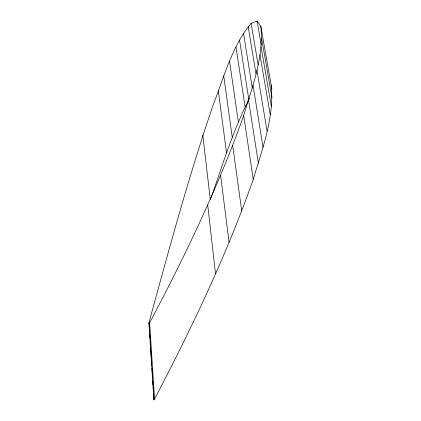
<?xml version="1.0" encoding="UTF-8"?>
<svg xmlns="http://www.w3.org/2000/svg" width="421" height="421" viewBox="0 0 421 421"><rect width="100%" height="100%" fill="white"/><g stroke="black" fill="none" stroke-linecap="round" stroke-linejoin="round"><path stroke-width="0.63" d="M271.145 84.895C274.587 117.212 262.23 148.845 253.263 179.378C226.54 255.158 191.829 327.864 154.586 398.976L153.87 399.95L153.897 398.734M153.87 399.95L148.976 322.623C168.91 249.785 188.561 176.757 213.052 105.297C223.904 77.39 231.661 46.742 251.121 23.329L257.084 21.05L260.81 26.197L271.898 89.399M148.95 323.77L149.634 322.854C185.108 255.763 218.194 187.14 243.685 115.57C252.253 86.7 264.056 56.788 260.81 26.197M210.974 198.223C222.704 164.595 233.029 130.189 249.469 98.456M261.657 38.643L272.05 98.04M257.084 21.05L261.236 44.973M261.009 46.61L271.377 106.46M259.92 54.462L270.245 114.759M251.121 23.329L258.115 64.876M256.878 69.965L267.067 131.147M248.158 26.486L255.994 73.886M253.037 85.284L263.051 147.345M243.485 33.17L252.3 88.152M239.544 40.069L248.837 99.582M248.595 100.477L258.405 163.411M235.986 47.089L245.111 107.002M243.685 115.57L253.263 179.378M229.566 61.366L238.381 122.101M223.73 75.859L232.266 137.425M232.692 145.534L241.749 211.084M218.267 90.51L226.545 152.923M220.599 175.21L229.071 242.501M202.806 135.083L210.279 199.528M207.69 204.806L215.536 273.839M149.634 322.854L154.586 398.976M148.976 322.623L149.255 326.901M149.334 328.122L149.655 333.095M149.739 334.374L150.029 338.858M150.192 341.389L150.476 345.809M150.597 347.699L151.334 359.05M151.444 360.808L151.755 365.575M151.913 368.001L152.202 372.474M152.239 373.064L152.591 378.532M152.718 380.452L153.018 385.141M153.165 387.362L153.439 391.651M153.554 393.409L153.854 398.087"/></g></svg>
